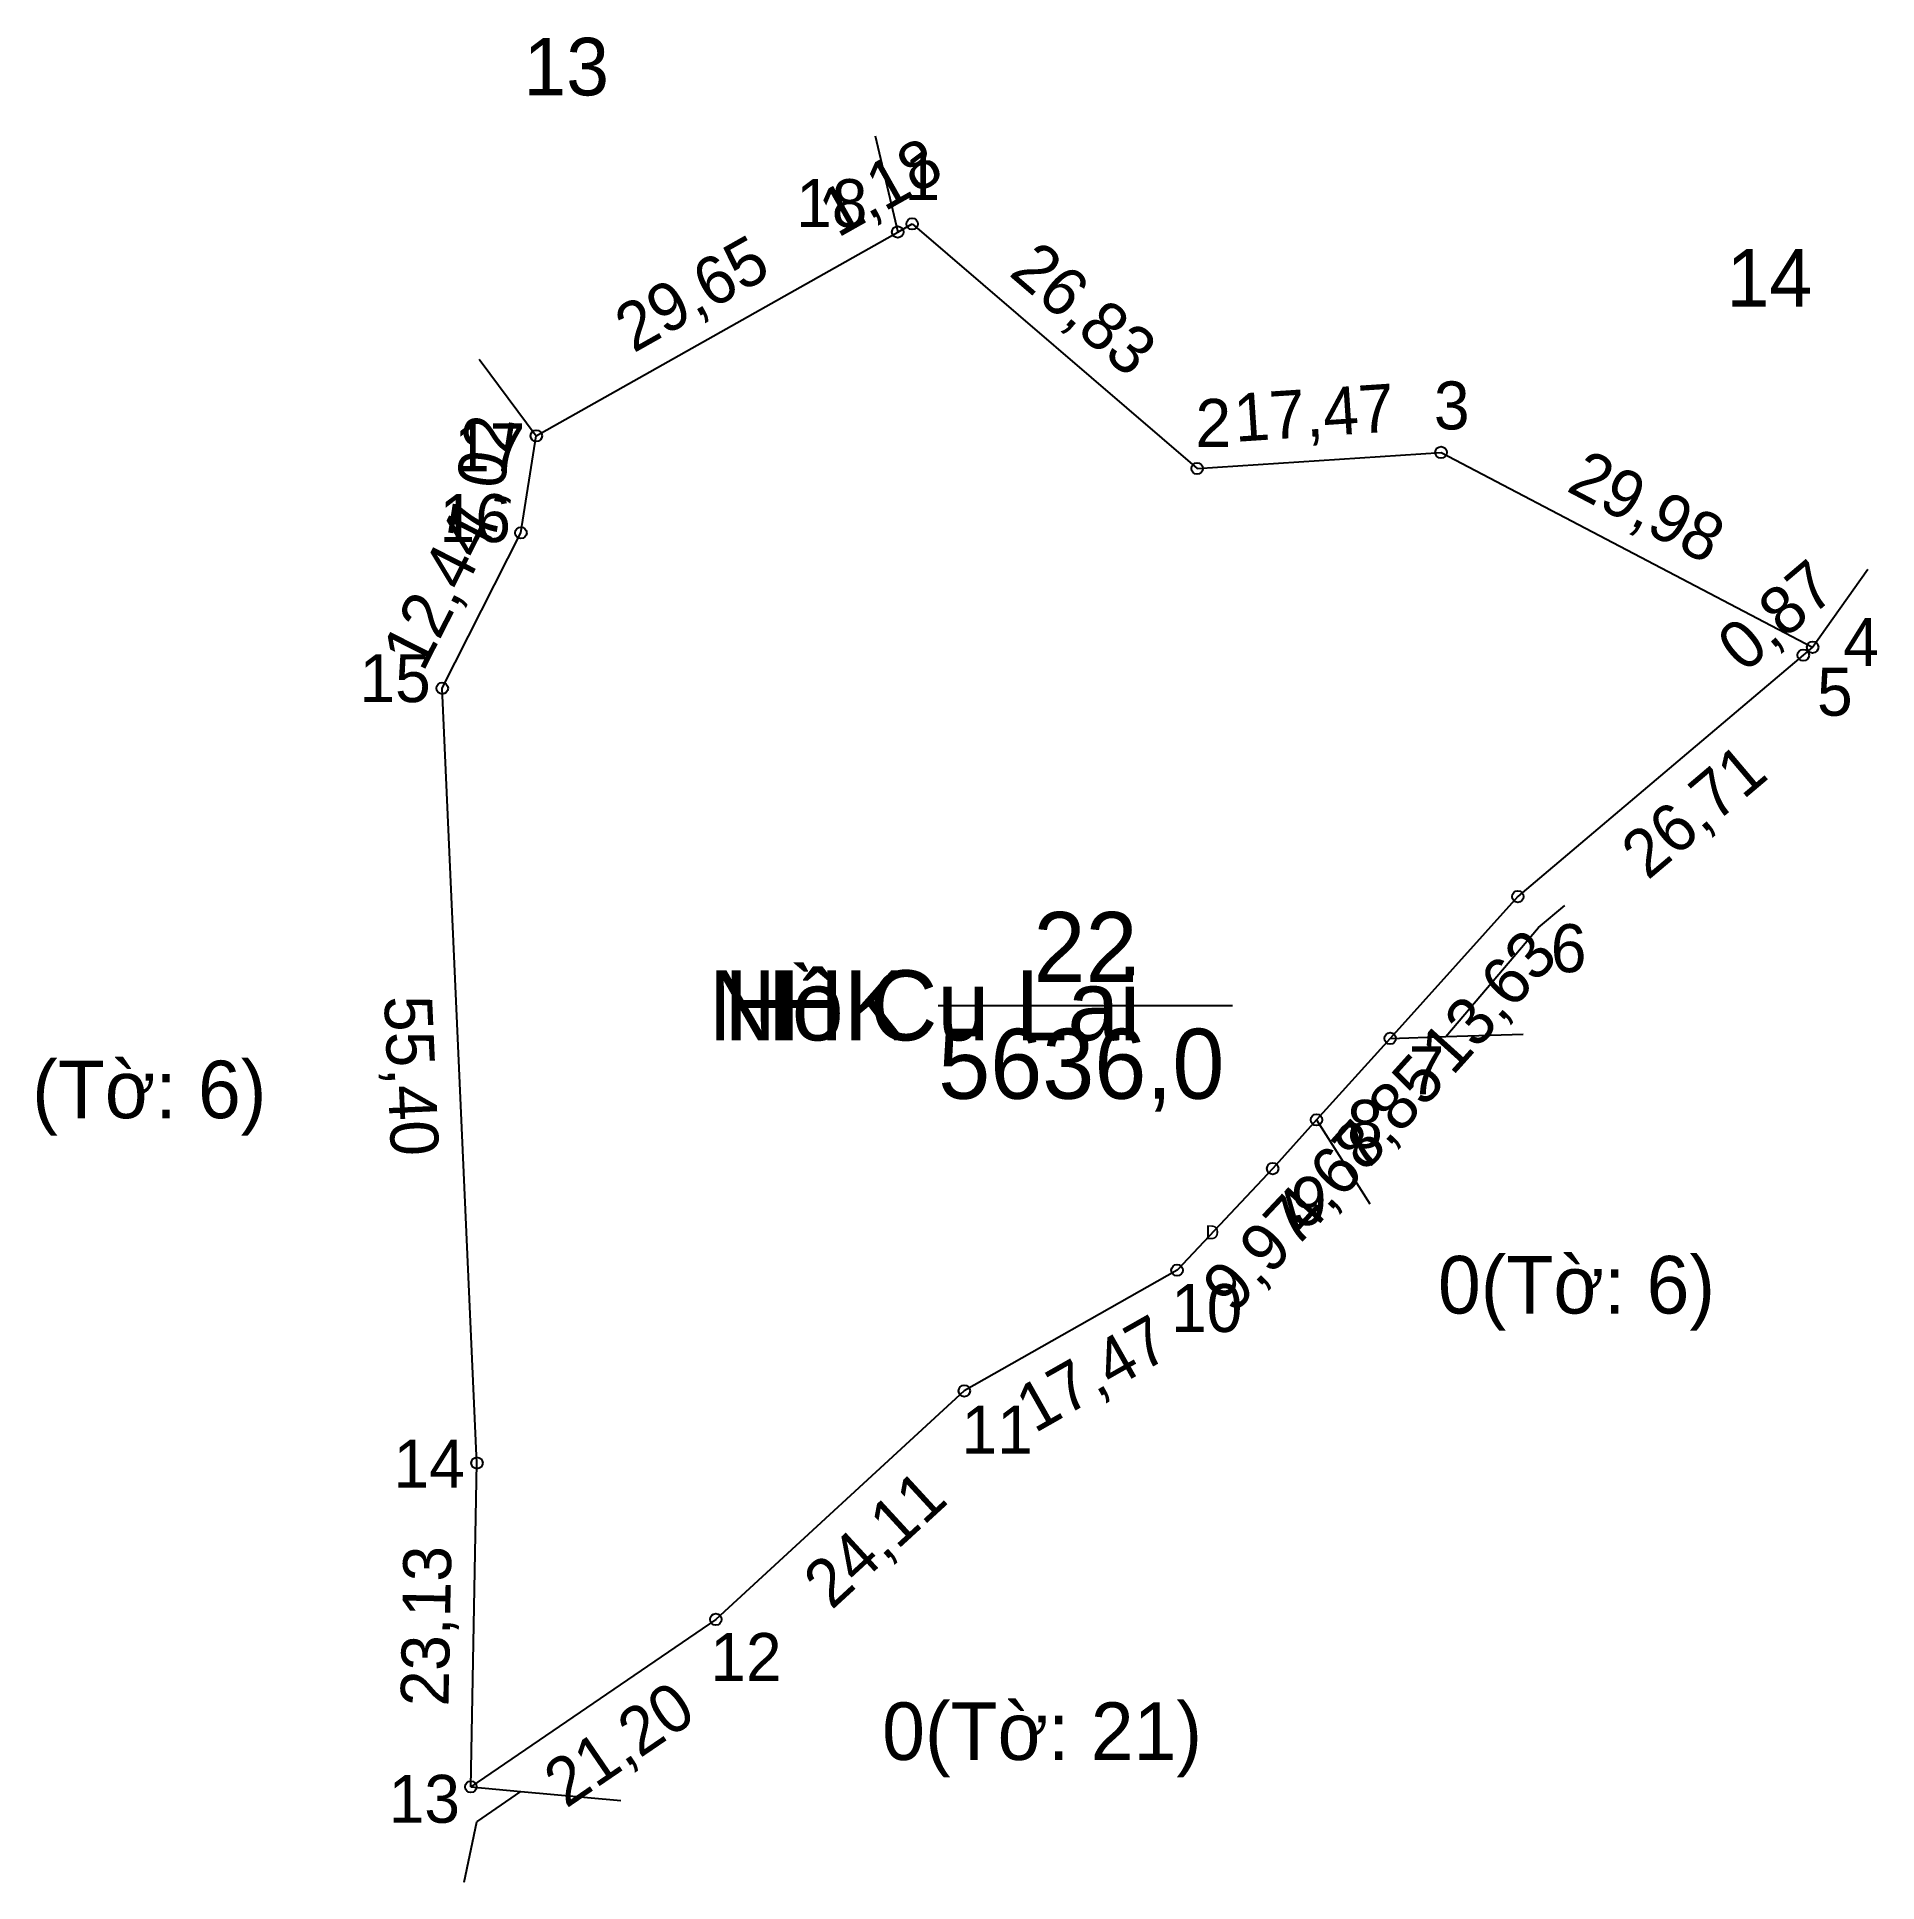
# Model space of a CAD drawing. Extents: x 546776 to 546907, y 1824954 to 1825085.
import ezdxf

# ---------------------------------------------------------------- set-up
doc = ezdxf.new("R2010")
doc.units = 0
for name, color, linetype in [('CanhThua', 7, 'Continuous'), ('ChieuDaiCanhThua', 7, 'Continuous'), ('Level 3', 7, 'Continuous'), ('MocDinhThua', 7, 'Continuous'), ('NhanDiaChinhThua', 7, 'Continuous'), ('NhanTuCan', 7, 'Continuous'), ('RauThua', 7, 'Continuous'), ('SoHieuDinhThua', 7, 'Continuous'), ('TenChuSuDung', 7, 'Continuous')]:
    doc.layers.add(name, color=color, linetype=linetype)

msp = doc.modelspace()

# ---------------------------------------------------------------- linework, layer by layer
at = {"layer": 'CanhThua'}
for p, q in [((546837.18, 1825071.45), (546838.21, 1825072.03)), ((546838.21, 1825072.03), (546858.57, 1825054.56)), ((546811.36, 1825056.89), (546837.18, 1825071.45)), ((546810.26, 1825049.96), (546811.36, 1825056.89)), ((546858.57, 1825054.56), (546876, 1825055.71)), ((546876, 1825055.71), (546902.55, 1825041.79)), ((546804.64, 1825038.86), (546810.26, 1825049.96)), ((546902.55, 1825041.79), (546901.88, 1825041.23)), ((546901.88, 1825041.23), (546881.49, 1825023.98)), ((546807.12, 1824983.52), (546804.64, 1825038.86)), ((546881.49, 1825023.98), (546872.36, 1825013.85)), ((546872.36, 1825013.85), (546867.1, 1825008.03)), ((546867.1, 1825008.03), (546863.97, 1825004.55)), ((546863.97, 1825004.55), (546857.14, 1824997.29)), ((546857.14, 1824997.29), (546841.94, 1824988.67)), ((546841.94, 1824988.67), (546824.19, 1824972.35)), ((546806.68, 1824960.39), (546807.12, 1824983.52)), ((546824.19, 1824972.35), (546806.68, 1824960.39))]:
    msp.add_line(p, q, dxfattribs=at)
at = {"layer": 'MocDinhThua'}
for centre in [(546837.18, 1825071.45), (546838.21, 1825072.03), (546811.36, 1825056.89), (546876, 1825055.71), (546858.57, 1825054.56), (546810.26, 1825049.96), (546901.88, 1825041.23), (546902.55, 1825041.79), (546804.64, 1825038.86), (546881.49, 1825023.98), (546872.36, 1825013.85), (546867.1, 1825008.03), (546863.97, 1825004.55), (546857.14, 1824997.29), (546841.94, 1824988.67), (546807.12, 1824983.52), (546824.19, 1824972.35), (546806.68, 1824960.39)]:
    msp.add_circle(centre, 0.411, dxfattribs=at)
at = {"layer": 'NhanDiaChinhThua'}
msp.add_line((546840.07, 1825016.21), (546861.09, 1825016.21), dxfattribs=at)
at = {"layer": 'RauThua'}
for p, q in [((546835.57, 1825078.32), (546837.18, 1825071.45)), ((546807.28, 1825062.37), (546807.34, 1825062.28)), ((546807.34, 1825062.28), (546811.36, 1825056.89)), ((546902.55, 1825041.79), (546906.5, 1825047.36)), ((546882.97, 1825021.77), (546884.85, 1825023.35)), ((546876.35, 1825013.98), (546882.97, 1825021.77)), ((546872.36, 1825013.85), (546876.35, 1825013.98)), ((546872.36, 1825013.85), (546876.35, 1825013.98)), ((546876.35, 1825013.98), (546881.86, 1825014.16)), ((546867.1, 1825008.03), (546868.89, 1825005.22)), ((546868.89, 1825005.22), (546870.92, 1825002.03)), ((546806.68, 1824960.39), (546810.25, 1824960.06)), ((546806.68, 1824960.39), (546810.25, 1824960.06)), ((546807.1, 1824957.89), (546810.25, 1824960.06)), ((546810.25, 1824960.06), (546817.39, 1824959.41)), ((546806.21, 1824953.59), (546807.1, 1824957.89))]:
    msp.add_line(p, q, dxfattribs=at)

# ---------------------------------------------------------------- texts
at = {"layer": 'ChieuDaiCanhThua'}
for s, rotation, p in [('1,18', 29.4133, (546832.89, 1825071)), ('29,65', 29.4177, (546818.3, 1825062.77)), ('26,83', 319.3686, (546845.04, 1825068.42)), ('17,47', 3.7846, (546861.31, 1825056.46)), ('7,02', 80.9807, (546808.41, 1825049.22)), ('29,98', 332.3272, (546884.86, 1825053)), ('12,44', 63.1466, (546803.27, 1825039.95)), ('0,87', 40.2094, (546897.64, 1825039.88)), ('26,71', 40.2209, (546890.77, 1825025.1)), ('13,63', 47.9581, (546876.81, 1825011.11)), ('55,40', 272.5659, (546800.48, 1825016.83)), ('7,85', 47.964, (546870.5, 1825004.11)), ('4,68', 47.9536, (546866.31, 1824999.47)), ('9,97', 46.748, (546861.18, 1824994.09)), ('17,47', 29.5578, (546846.96, 1824985.61)), ('24,11', 42.5966, (546832.46, 1824972.97)), ('23,13', 88.9102, (546805.08, 1824966.11)), ('21,20', 34.3346, (546813.49, 1824958.81))]:
    msp.add_text(s, height=3.426, rotation=rotation, dxfattribs=at).set_placement(p)
at = {"layer": 'Level 3'}
msp.add_text('D', height=1, dxfattribs=at).set_placement((546859.18, 1824999.5))
at = {"layer": 'NhanDiaChinhThua'}
for s, p in [('22', (546846.88, 1825017.88)), ('NHK', (546823.67, 1825013.71)), ('5636,0', (546840.07, 1825009.54))]:
    msp.add_text(s, height=5, dxfattribs=at).set_placement(p)
at = {"layer": 'NhanTuCan'}
for s, p in [('13', (546810.44, 1825081.21)), ('14', (546896.4, 1825066.12)), ('(Tờ: 6)', (546775.34, 1825008.15)), ('0(Tờ: 6)', (546875.78, 1824994.2)), ('0(Tờ: 21)', (546836.07, 1824962.31))]:
    msp.add_text(s, height=4.111, dxfattribs=at).set_placement(p)
at = {"layer": 'SoHieuDinhThua'}
for s, height, p in [('1', 3.43, (546837.65, 1825073.73)), ('18', 3.426, (546829.92, 1825071.8)), ('3', 3.43, (546875.49, 1825057.35)), ('2', 3.43, (546858.45, 1825056.1)), ('17', 3.426, (546805.48, 1825054.36)), ('16', 3.426, (546804.45, 1825049.3)), ('4', 3.43, (546904.74, 1825040.45)), ('15', 3.426, (546798.72, 1825037.87)), ('5', 3.43, (546902.86, 1825036.9)), ('6', 3.43, (546883.84, 1825018.58)), ('7', 3.43, (546873.68, 1825009.85)), ('8', 3.43, (546869.29, 1825006.03)), ('9', 3.43, (546865.27, 1825000.52)), ('10', 3.426, (546856.71, 1824992.88)), ('11', 3.426, (546841.74, 1824984.19)), ('14', 3.426, (546801.15, 1824981.76)), ('12', 3.426, (546823.79, 1824967.95)), ('13', 3.426, (546800.81, 1824957.82))]:
    msp.add_text(s, height=height, dxfattribs=at).set_placement(p)
at = {"layer": 'TenChuSuDung'}
msp.add_text('Hồ Cu Lai', height=5, dxfattribs=at).set_placement((546824.78, 1825013.71))

doc.saveas('drawing.dxf')
